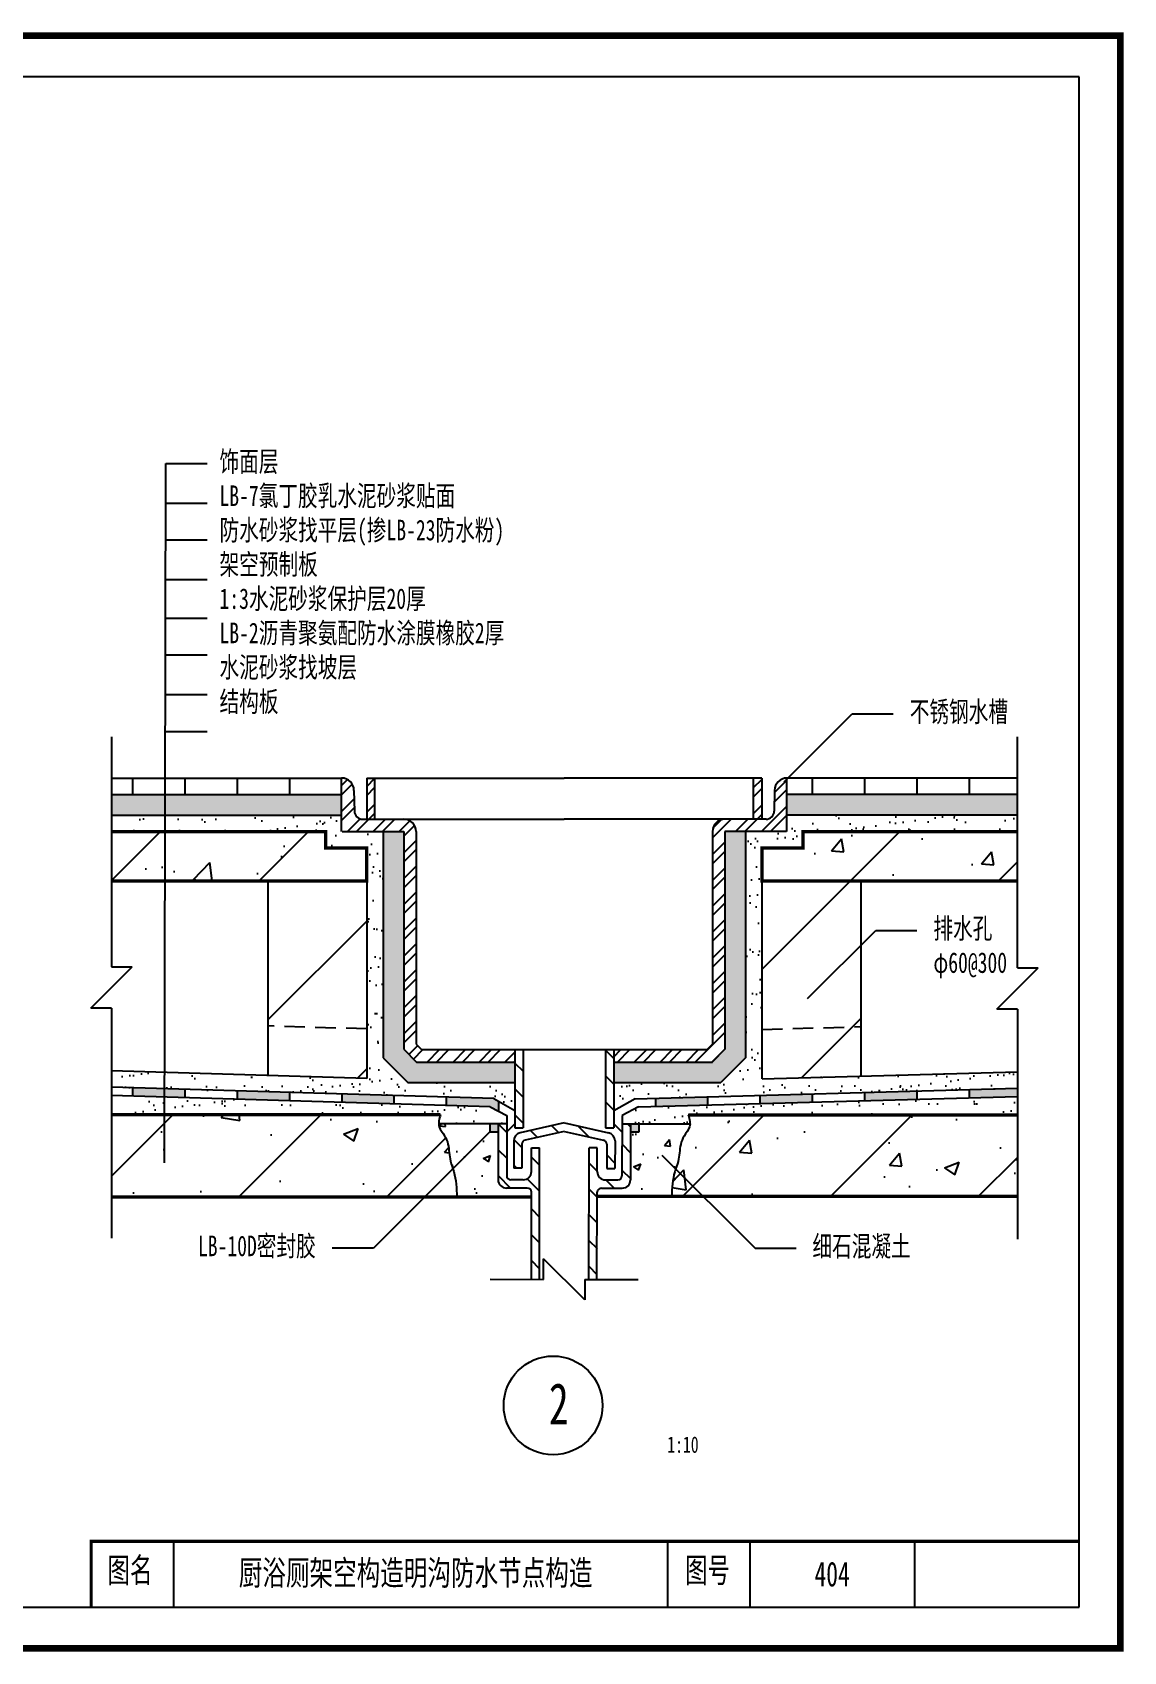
# Model space of a CAD drawing. Extents: x -1435 to -294, y -762 to 85.
# Drawn here: x -427 to -294.4, y -546.3 to -349.5 of the extents above; entities that cross this region are included whole.
import ezdxf

# ---------------------------------------------------------------- set-up
doc = ezdxf.new("R2010")
doc.units = 0
doc.linetypes.add('DASHED', pattern=[0.75, 0.5, -0.25])
doc.layers.get('0').update_dxf_attribs({"linetype": 'CONTINUOUS'})
doc.styles.get("Standard").update_dxf_attribs({"font": 'SimSun.ttf', "width": 0.7, "height": 2.5})
pattern_1 = [(37.5, (125, 0), (-0.112002, 3.425893), [0, -2.70256, 0, -3.0226, 0, -2.88925]), (7.5, (125, 0), (3.146663, 5.017776), [0, -1.45796, 0, -2.43586, 0, -0.93345]), (327.5, (122.813, 0), (5.536947, 0.01006), [0, -0.889, 0, -3.2004, 0, -4.1783]), (317.5, (122.813, 0), (5.344895, 1.560505), [0, -0.4445, 0, -2.09804, 0, -2.4003])]

msp = doc.modelspace()

# ---------------------------------------------------------------- hatches: boundary and pattern name
h = msp.add_hatch()
h.set_pattern_fill('ANSI31', color=256, scale=2, angle=45, style=0)
h.set_pattern_definition([(90, (125, 0), (-6.35, 1e-15), [])])
h.paths.add_polyline_path([(-335.21, -440.08), (-335.31, -440.17), (-335.31, -442.08), (-307.3, -442.08), (-307.3, -440.08)])
h.paths.add_polyline_path([(-389.4, -442.08), (-389.4, -440.08), (-410.82, -440.08), (-410.83, -442.08)])
h.paths.add_polyline_path([(-410.83, -442.08), (-410.82, -440.08), (-417.35, -440.08), (-417.35, -442.08)])
h = msp.add_hatch()
h.set_pattern_fill('STEEL', color=256, scale=0.7, style=0)
h.set_pattern_definition([(45, (125, 0), (-1.571545, 1.571545), []), (45, (125, 1.1113), (-1.571545, 1.571545), [])])
h.paths.add_polyline_path([(-381.85, -445.08), (-386.85, -445.08, -0.408756), (-387.85, -444.1), (-387.9, -441.58, 0.414214), (-389.4, -440.08), (-389.4, -446.58), (-381.85, -446.58), (-381.85, -473.05), (-380.32, -474.59), (-368.35, -474.59), (-368.35, -473.09), (-379.7, -473.09), (-380.35, -472.43), (-380.35, -446.58, 0.414214)])
h.paths.add_polyline_path([(-342.85, -446.58), (-335.31, -446.58), (-335.31, -440.08, 0.414214), (-336.81, -441.58), (-336.85, -444.1, -0.408756), (-337.85, -445.08), (-342.85, -445.08, 0.414214), (-344.35, -446.58), (-344.35, -472.43), (-345.01, -473.09), (-356.35, -473.09), (-356.35, -474.59), (-344.39, -474.59), (-342.85, -473.05)])
h.paths.add_polyline_path([(-338.35, -440.08), (-339.35, -440.08), (-339.35, -445.08), (-338.35, -445.08)], flags=16)
h.paths.add_polyline_path([(-385.35, -440.08), (-386.35, -440.08), (-386.35, -445.08), (-385.35, -445.08)], flags=17)
h = msp.add_hatch()
h.set_pattern_fill('AR-SAND', color=256, scale=0.05, style=0)
h.set_pattern_definition([(37.5, (125, 0), (-0.0800016, 2.447066), [0, -1.9304, 0, -2.159, 0, -2.06375]), (7.5, (125, 0), (2.247616, 3.584126), [0, -1.0414, 0, -1.7399, 0, -0.66675]), (327.5, (123.438, 0), (3.954962, 0.007186), [0, -0.635, 0, -2.286, 0, -2.9845]), (317.5, (123.438, 0), (3.817782, 1.114647), [0, -0.3175, 0, -1.4986, 0, -1.7145])])
h.paths.add_polyline_path([(-389.4, -442.08), (-410.73, -442.08), (-410.73, -444.58), (-389.4, -444.58)])
h.paths.add_polyline_path([(-410.73, -442.08), (-417.35, -442.08), (-417.35, -444.58), (-410.73, -444.58)])
h.paths.add_polyline_path([(-307.3, -442.08), (-335.31, -442.08), (-335.31, -444.58), (-307.3, -444.58)])
h.paths.add_polyline_path([(-368.35, -474.59), (-380.32, -474.59), (-381.85, -473.05), (-381.85, -446.58), (-384.35, -446.58), (-384.35, -474.09), (-381.35, -477.09), (-368.35, -477.09)])
h.paths.add_polyline_path([(-340.35, -474.09), (-340.35, -446.58), (-342.85, -446.58), (-342.85, -473.05), (-344.39, -474.59), (-356.35, -474.59), (-356.35, -477.09), (-343.35, -477.09)])
h = msp.add_hatch()
h.set_pattern_fill('AR-SAND', color=256, scale=0.07, style=0)
h.set_pattern_definition(pattern_1)
h.paths.add_polyline_path([(-307.3, -444.58), (-335.31, -444.58), (-335.31, -446.58), (-340.35, -446.58), (-340.35, -474.09), (-343.35, -477.09), (-356.35, -477.09), (-356.35, -480.52), (-353.76, -479.06), (-307.3, -477.77), (-307.3, -475.77), (-338.35, -476.63), (-338.35, -448.58), (-333.35, -448.58), (-333.35, -446.58), (-307.3, -446.58)])
h.paths.add_polyline_path([(-389.4, -444.58), (-410.73, -444.58), (-410.73, -446.58), (-391.35, -446.58), (-391.35, -448.58), (-386.35, -448.58), (-386.35, -476.58), (-410.73, -475.85), (-410.73, -477.85), (-370.92, -479.04), (-368.35, -480.5), (-368.35, -477.09), (-381.35, -477.09), (-384.35, -474.09), (-384.35, -446.58), (-389.4, -446.58)])
h.paths.add_polyline_path([(-410.73, -444.58), (-417.35, -444.58), (-417.35, -446.58), (-410.73, -446.58)])
h.paths.add_polyline_path([(-410.73, -475.85), (-417.35, -475.65), (-417.35, -477.65), (-410.73, -477.85)])
h = msp.add_hatch()
h.set_pattern_fill('ANSI31', color=256, scale=4, style=0)
h.set_pattern_definition([(45, (125, 0), (-8.98026, 8.98026), [])])
edge = h.paths.add_edge_path()
edge.add_line((-379.3, -491), (-375.88, -487.57))
edge.add_spline(control_points=[(-375.88, -487.57), (-375.98, -487.26), (-376.33, -486.3), (-376.32, -484.87), (-376.84, -483.47), (-377.82, -482.46), (-377.54, -481.51), (-377.39, -481)], knot_values=[0, 0, 0, 0, 0.986089, 3.064607, 4.163955, 5.449378, 6.920406, 6.920406, 6.920406, 6.920406], degree=3, periodic=0)
edge.add_line((-377.39, -481), (-417.35, -481))
edge.add_line((-417.35, -481), (-417.35, -491))
edge.add_line((-417.35, -491), (-379.3, -491))
edge = h.paths.add_edge_path()
edge.add_spline(control_points=[(-347.29, -481.03), (-347.15, -481.54), (-346.87, -482.49), (-347.85, -483.5), (-348.37, -484.9), (-348.37, -486.32), (-348.71, -487.28), (-348.82, -487.58)], knot_values=[0, 0, 0, 0, 1.471028, 2.756451, 3.855799, 5.934317, 6.902897, 6.902897, 6.902897, 6.902897], degree=3, periodic=0)
edge.add_line((-348.82, -487.58), (-345.49, -490.91))
edge.add_line((-345.49, -490.91), (-307.3, -490.91))
edge.add_line((-307.3, -490.91), (-307.3, -481.03))
edge.add_line((-307.3, -481.03), (-347.29, -481.03))
edge = h.paths.add_edge_path()
edge.add_line((-345.49, -490.91), (-348.82, -487.58))
edge.add_spline(control_points=[(-348.82, -487.58), (-348.86, -487.7), (-349.21, -488.77), (-349.27, -489.9), (-349.31, -490.91)], knot_values=[6.902897, 6.902897, 6.902897, 6.902897, 7.27079, 10.275408, 10.275408, 10.275408, 10.275408], degree=3, periodic=0)
edge.add_line((-349.31, -490.91), (-345.49, -490.91))
edge = h.paths.add_edge_path()
edge.add_spline(control_points=[(-375.39, -491), (-375.44, -489.95), (-375.48, -488.78), (-375.84, -487.68), (-375.88, -487.57)], knot_values=[6.920406, 6.920406, 6.920406, 6.920406, 10.034169, 10.384553, 10.384553, 10.384553, 10.384553], degree=3, periodic=0)
edge.add_line((-375.88, -487.57), (-379.3, -491))
edge.add_line((-379.3, -491), (-375.39, -491))
h.paths.add_polyline_path([(-410.84, -446.58), (-410.85, -452.58), (-386.35, -452.58), (-386.35, -448.58), (-391.35, -448.58), (-391.35, -446.58)])
h.paths.add_polyline_path([(-386.35, -452.58), (-398.35, -452.58), (-398.35, -476.22), (-386.35, -476.58)])
h.paths.add_polyline_path([(-410.84, -446.58), (-417.35, -446.58), (-417.35, -452.58), (-410.85, -452.58)])
h.paths.add_polyline_path([(-307.3, -452.58), (-307.3, -446.58), (-333.35, -446.58), (-333.35, -448.58), (-338.35, -448.58), (-338.35, -452.58)])
h.paths.add_polyline_path([(-326.35, -452.58), (-338.35, -452.58), (-338.35, -476.63), (-326.35, -476.3)])
h = msp.add_hatch()
h.set_pattern_fill('AR-CONC', color=256, scale=0.1, style=0)
h.set_pattern_definition([(50, (125, 0), (18.21847, -1.5939), [1.905, -20.955]), (355, (125, 0), (-3.5243, 19.10566), [1.524, -16.764]), (100.451, (126.518, -0.133), (14.69425, 17.51167), [1.619, -17.809]), (46.1842, (125, 5.08), (27.1079, -4.2042), [2.8575, -31.4325]), (96.6356, (127.26, 4.73), (23.7404, 24.7426), [2.4285, -26.7135]), (351.184, (125, 5.08), (23.7405, 24.7425), [2.286, -25.146]), (21, (127.54, 3.81), (15.1615, -10.22655), [1.905, -20.955]), (326, (127.54, 3.81), (6.1802, 18.4188), [1.524, -16.764]), (71.4514, (128.803, 2.958), (21.34165, 8.1923), [1.619, -17.809]), (37.5, (125, 0), (0.30886, 8.455504), [0, -16.5608, 0, -17.018, 0, -16.8275]), (7.5, (125, 0), (6.68197, 10.01806), [0, -9.7028, 0, -16.1798, 0, -6.4135]), (327.5, (119.336, 0), (13.55906, -0.572874), [0, -6.35, 0, -19.812, 0, -26.289]), (317.5, (116.796, 0), (14.81292, 2.54265), [0, -8.255, 0, -13.1572, 0, -18.669])])
edge = h.paths.add_edge_path()
edge.add_spline(control_points=[(-375.88, -487.57), (-375.98, -487.26), (-376.33, -486.3), (-376.32, -484.87), (-376.84, -483.47), (-377.55, -482.74), (-377.61, -482.22), (-377.61, -482.09)], knot_values=[1.076226, 1.076226, 1.076226, 1.076226, 2.062316, 4.140834, 5.240182, 6.525605, 6.920406, 6.920406, 6.920406, 6.920406], degree=3, periodic=0)
edge.add_spline(control_points=[(-377.61, -482.09), (-377.61, -481.74), (-377.5, -481.37), (-377.39, -481)], knot_values=[0, 0, 0, 0, 1.076226, 1.076226, 1.076226, 1.076226], degree=3, periodic=0)
edge.add_line((-377.39, -481), (-417.35, -481))
edge.add_line((-417.35, -481), (-417.35, -491))
edge.add_line((-417.35, -491), (-379.3, -491))
edge.add_line((-379.3, -491), (-375.88, -487.57))
edge = h.paths.add_edge_path()
edge.add_spline(control_points=[(-375.39, -491), (-375.44, -489.95), (-375.48, -488.78), (-375.84, -487.68), (-375.88, -487.57)], knot_values=[6.920406, 6.920406, 6.920406, 6.920406, 10.034169, 10.384553, 10.384553, 10.384553, 10.384553], degree=3, periodic=0)
edge.add_line((-375.88, -487.57), (-379.3, -491))
edge.add_line((-379.3, -491), (-375.39, -491))
edge = h.paths.add_edge_path()
edge.add_line((-307.3, -481.03), (-347.29, -481.03))
edge.add_spline(control_points=[(-347.29, -481.03), (-347.19, -481.4), (-347.08, -481.78), (-347.08, -482.12)], knot_values=[0, 0, 0, 0, 1.076226, 1.076226, 1.076226, 1.076226], degree=3, periodic=0)
edge.add_spline(control_points=[(-347.08, -482.12), (-347.08, -482.25), (-347.14, -482.78), (-347.85, -483.5), (-348.37, -484.9), (-348.37, -486.32), (-348.71, -487.28), (-348.82, -487.58)], knot_values=[1.076226, 1.076226, 1.076226, 1.076226, 1.471028, 2.756451, 3.855799, 5.934317, 6.902897, 6.902897, 6.902897, 6.902897], degree=3, periodic=0)
edge.add_line((-348.82, -487.58), (-345.49, -490.91))
edge.add_line((-345.49, -490.91), (-307.3, -490.91))
edge.add_line((-307.3, -490.91), (-307.3, -481.03))
edge = h.paths.add_edge_path()
edge.add_spline(control_points=[(-348.82, -487.58), (-348.86, -487.7), (-349.21, -488.77), (-349.27, -489.9), (-349.31, -490.91)], knot_values=[6.902897, 6.902897, 6.902897, 6.902897, 7.27079, 10.275408, 10.275408, 10.275408, 10.275408], degree=3, periodic=0)
edge.add_line((-349.31, -490.91), (-345.49, -490.91))
edge.add_line((-345.49, -490.91), (-348.82, -487.58))
h.paths.add_polyline_path([(-307.3, -446.58), (-333.35, -446.58), (-333.35, -448.58), (-338.35, -448.58), (-338.35, -452.58), (-307.3, -452.58)])
h.paths.add_polyline_path([(-386.35, -448.58), (-391.35, -448.58), (-391.35, -446.58), (-410.73, -446.58), (-410.73, -452.58), (-386.35, -452.58)])
h.paths.add_polyline_path([(-410.73, -446.58), (-417.35, -446.58), (-417.35, -452.58), (-410.73, -452.58)])
h = msp.add_hatch()
h.set_pattern_fill('ANSI31', color=256, scale=0.7, angle=90, style=0)
h.set_pattern_definition([(135, (125, 0), (-1.571545, -1.571545), [])])
h.paths.add_polyline_path([(-362.34, -481.99), (-367.72, -483.19, 0.351522), (-368.5, -484.17), (-368.5, -487.51), (-367.5, -487.51), (-367.5, -484.57, -0.351522), (-367.11, -484.08), (-362.35, -483.02), (-357.58, -484.09, -0.351522), (-357.19, -484.58), (-357.2, -487.52), (-356.2, -487.52), (-356.19, -484.18, 0.351522), (-356.97, -483.2)])
h.paths.add_polyline_path([(-365.35, -485.03), (-366.35, -485.03), (-366.35, -487.91, -0.414214), (-367.35, -488.91), (-368.85, -488.91, -0.414214), (-369.35, -488.41), (-369.35, -482.09), (-370.39, -482.09), (-370.39, -488.91, 0.414214), (-369.39, -489.91), (-366.85, -489.91, -0.414214), (-366.35, -490.41), (-366.35, -501), (-365.35, -501)])
h.paths.add_polyline_path([(-354.31, -488.92), (-354.3, -482.11), (-355.33, -482.1), (-355.35, -488.42, -0.414214), (-355.85, -488.92), (-357.35, -488.92, -0.414214), (-358.35, -487.91), (-358.34, -485.04), (-359.34, -485.04), (-359.38, -501.01), (-358.38, -501.01), (-358.35, -490.41, -0.414214), (-357.85, -489.92), (-355.31, -489.92, 0.414214)])
h.paths.add_polyline_path([(-356.35, -477.09), (-357.35, -477.09), (-357.35, -482.59), (-356.35, -482.59)])
h.paths.add_polyline_path([(-367.35, -477.09), (-368.35, -477.09), (-368.35, -482.59), (-367.35, -482.59)])
h.paths.add_polyline_path([(-367.35, -474.59), (-368.35, -474.59), (-368.35, -477.09), (-367.35, -477.09)])
h.paths.add_polyline_path([(-367.35, -473.09), (-368.35, -473.09), (-368.35, -474.59), (-367.35, -474.59)])
h.paths.add_polyline_path([(-356.35, -473.09), (-357.35, -473.09), (-357.35, -474.59), (-356.35, -474.59)])
h.paths.add_polyline_path([(-356.35, -474.59), (-357.35, -474.59), (-357.35, -477.09), (-356.35, -477.09)])
h = msp.add_hatch(color=256)
h.paths.add_polyline_path([(-376.65, -478.87), (-376.65, -479.87), (-371.35, -480.03), (-370.3, -480.59), (-370.3, -479.39), (-370.92, -479.04)])
h.paths.add_polyline_path([(-383, -479.68), (-383, -478.68), (-389.35, -478.49), (-389.35, -479.49)])
h.paths.add_polyline_path([(-395.7, -479.3), (-395.7, -478.3), (-402.05, -478.11), (-402.05, -479.11)])
h.paths.add_polyline_path([(-410.92, -478.84), (-410.91, -477.84), (-414.75, -477.73), (-414.75, -478.73)])
h.paths.add_polyline_path([(-408.4, -478.92), (-408.4, -477.92), (-410.91, -477.84), (-410.92, -478.84)])
h.paths.add_polyline_path([(-351.25, -478.99), (-351.25, -479.99), (-344.9, -479.81), (-344.9, -478.81)])
h.paths.add_polyline_path([(-338.55, -478.64), (-338.55, -479.64), (-332.2, -479.46), (-332.2, -478.46)])
h.paths.add_polyline_path([(-325.85, -478.28), (-325.85, -479.28), (-319.5, -479.11), (-319.5, -478.11)])
h.paths.add_polyline_path([(-313.15, -477.93), (-313.15, -478.93), (-307.3, -478.77), (-307.3, -477.77)])
h = msp.add_hatch()
h.set_pattern_fill('AR-SAND', color=256, scale=0.07, style=0)
h.set_pattern_definition(pattern_1)
edge = h.paths.add_edge_path()
edge.add_line((-410.92, -478.84), (-410.92, -481))
edge.add_line((-410.92, -481), (-377.39, -481))
edge.add_spline(control_points=[(-377.39, -481), (-377.5, -481.37), (-377.61, -481.74), (-377.61, -482.09)], knot_values=[0, 0, 0, 0, 1.076226, 1.076226, 1.076226, 1.076226], degree=3, periodic=0)
edge.add_line((-377.61, -482.09), (-370.39, -482.09))
edge.add_line((-370.39, -482.09), (-369.35, -482.09))
edge.add_line((-369.35, -482.09), (-369.35, -481.09))
edge.add_line((-369.35, -481.09), (-371.35, -480.03))
edge.add_line((-371.35, -480.03), (-410.92, -478.84))
h.paths.add_polyline_path([(-417.35, -478.65), (-417.35, -481), (-410.92, -481), (-410.92, -478.84)])
edge = h.paths.add_edge_path()
edge.add_spline(control_points=[(-347.08, -482.12), (-347.08, -481.78), (-347.19, -481.4), (-347.29, -481.03)], knot_values=[0, 0, 0, 0, 1.076226, 1.076226, 1.076226, 1.076226], degree=3, periodic=0)
edge.add_line((-347.29, -481.03), (-307.3, -481.03))
edge.add_line((-307.3, -481.03), (-307.3, -478.77))
edge.add_line((-307.3, -478.77), (-353.33, -480.05))
edge.add_line((-353.33, -480.05), (-355.33, -481.1))
edge.add_line((-355.33, -481.1), (-355.33, -482.1))
edge.add_line((-355.33, -482.1), (-354.3, -482.11))
edge.add_line((-354.3, -482.11), (-347.08, -482.12))
h = msp.add_hatch()
h.set_pattern_fill('AR-CONC', color=256, scale=0.05, style=0)
h.set_pattern_definition([(50, (125, 0), (9.10923, -0.796954), [0.9525, -10.4775]), (355, (125, 0), (-1.76214, 9.55283), [0.762, -8.382]), (100.451, (125.759, -0.066), (7.34713, 8.75583), [0.8095, -8.9045]), (46.1842, (125, 2.54), (13.55395, -2.10212), [1.42875, -15.71625]), (96.6356, (126.13, 2.365), (11.8702, 12.37128), [1.21425, -13.35675]), (351.184, (125, 2.54), (11.87023, 12.37126), [1.143, -12.573]), (21, (126.27, 1.905), (7.580744, -5.113276), [0.9525, -10.4775]), (326, (126.27, 1.905), (3.0901, 9.2094), [0.762, -8.382]), (71.4514, (126.902, 1.479), (10.67082, 4.09614), [0.8095, -8.9045]), (37.5, (125, 0), (0.15443, 4.227752), [0, -8.2804, 0, -8.509, 0, -8.41375]), (7.5, (125, 0), (3.340983, 5.00903), [0, -4.8514, 0, -8.0899, 0, -3.20675]), (327.5, (122.168, 0), (6.77953, -0.286437), [0, -3.175, 0, -9.906, 0, -13.1445]), (317.5, (120.898, 0), (7.40646, 1.271325), [0, -4.1275, 0, -6.5786, 0, -9.3345])])
edge = h.paths.add_edge_path()
edge.add_line((-371.39, -483.09), (-371.39, -482.09))
edge.add_line((-371.39, -482.09), (-377.61, -482.09))
edge.add_spline(control_points=[(-377.61, -482.09), (-377.61, -482.22), (-377.55, -482.74), (-376.84, -483.47), (-376.32, -484.87), (-376.33, -486.3), (-375.98, -487.26), (-375.88, -487.57)], knot_values=[1.076226, 1.076226, 1.076226, 1.076226, 1.471028, 2.756451, 3.855799, 5.934317, 6.920406, 6.920406, 6.920406, 6.920406], degree=3, periodic=0)
edge.add_line((-375.88, -487.57), (-371.39, -483.09))
edge = h.paths.add_edge_path()
edge.add_line((-370.39, -488.91), (-370.39, -483.09))
edge.add_line((-370.39, -483.09), (-371.39, -483.09))
edge.add_line((-371.39, -483.09), (-375.88, -487.57))
edge.add_spline(control_points=[(-375.88, -487.57), (-375.84, -487.68), (-375.48, -488.78), (-375.44, -489.95), (-375.39, -491)], knot_values=[6.920406, 6.920406, 6.920406, 6.920406, 7.27079, 10.384553, 10.384553, 10.384553, 10.384553], degree=3, periodic=0)
edge.add_line((-375.39, -491), (-366.35, -491))
edge.add_line((-366.35, -491), (-366.35, -490.41))
edge.add_arc((-366.85, -490.41), 0.5, 0, 90)
edge.add_line((-366.85, -489.91), (-369.39, -489.91))
edge.add_arc((-369.39, -488.91), 1, 180, 270, ccw=False)
edge = h.paths.add_edge_path()
edge.add_spline(control_points=[(-348.82, -487.58), (-348.71, -487.28), (-348.37, -486.32), (-348.37, -484.9), (-347.85, -483.5), (-347.14, -482.78), (-347.08, -482.25), (-347.08, -482.12)], knot_values=[1.076226, 1.076226, 1.076226, 1.076226, 2.044807, 4.123325, 5.222673, 6.508096, 6.902897, 6.902897, 6.902897, 6.902897], degree=3, periodic=0)
edge.add_line((-347.08, -482.12), (-353.3, -482.11))
edge.add_line((-353.3, -482.11), (-353.3, -483.11))
edge.add_line((-353.3, -483.11), (-354.3, -483.11))
edge.add_line((-354.3, -483.11), (-354.31, -488.92))
edge.add_arc((-355.31, -488.92), 1, 269.8752, 359.8752, ccw=False)
edge.add_line((-355.31, -489.92), (-357.85, -489.92))
edge.add_arc((-357.85, -490.42), 0.5, 89.8752, 179.8752)
edge.add_line((-358.35, -490.41), (-358.35, -490.91))
edge.add_line((-358.35, -490.91), (-349.31, -490.91))
edge.add_spline(control_points=[(-349.31, -490.91), (-349.27, -489.9), (-349.21, -488.77), (-348.86, -487.7), (-348.82, -487.58)], knot_values=[6.902897, 6.902897, 6.902897, 6.902897, 9.907516, 10.275408, 10.275408, 10.275408, 10.275408], degree=3, periodic=0)
h = msp.add_hatch(color=256)
h.paths.add_polyline_path([(-370.39, -482.09), (-371.39, -482.09), (-371.39, -483.09), (-370.39, -483.09)])
h.paths.add_polyline_path([(-353.3, -482.11), (-354.3, -482.11), (-354.3, -483.11), (-353.3, -483.11)])

# ---------------------------------------------------------------- linework, layer by layer
for p, q in [((-299.82, -354.85), (-553.82, -354.85)), ((-299.82, -540.85), (-299.82, -354.85)), ((-410.93, -486.86), (-410.73, -401.85)), ((-410.73, -401.85), (-405.73, -401.85)), ((-410.73, -406.65), (-405.73, -406.65)), ((-410.73, -411.13), (-405.73, -411.13)), ((-410.73, -415.93), (-405.73, -415.93)), ((-410.73, -420.64), (-405.73, -420.64)), ((-410.73, -425.12), (-405.73, -425.12)), ((-410.73, -429.92), (-405.73, -429.92)), ((-335.66, -440.52), (-327.39, -432.26)), ((-327.39, -432.26), (-322.39, -432.26)), ((-410.73, -434.43), (-405.73, -434.43)), ((-417.35, -435.08), (-417.35, -463.04)), ((-307.3, -463.15), (-307.3, -435.08)), ((-417.35, -440.08), (-389.4, -440.08)), ((-389.4, -446.58), (-389.4, -440.08)), ((-386.35, -440.08), (-362.35, -440.08)), ((-386.35, -440.08), (-386.35, -445.08)), ((-385.35, -445.08), (-385.35, -440.08)), ((-338.35, -440.08), (-362.35, -440.08)), ((-339.35, -445.08), (-339.35, -440.08)), ((-338.35, -440.08), (-338.35, -445.08)), ((-307.3, -440.08), (-335.31, -440.08)), ((-335.31, -446.58), (-335.31, -440.08)), ((-417.35, -442.08), (-389.4, -442.08)), ((-387.9, -441.58), (-387.85, -444.1)), ((-336.81, -441.58), (-336.85, -444.1)), ((-307.3, -442.08), (-335.31, -442.08)), ((-417.35, -444.58), (-389.4, -444.58)), ((-307.3, -444.58), (-335.31, -444.58)), ((-417.35, -446.58), (-391.35, -446.58)), ((-391.35, -448.58), (-391.35, -446.58)), ((-389.35, -446.58), (-381.85, -446.58)), ((-386.85, -445.08), (-362.35, -445.08)), ((-384.35, -446.58), (-384.35, -474.09)), ((-381.85, -446.58), (-381.85, -473.05)), ((-380.35, -446.58), (-380.35, -472.43)), ((-337.85, -445.08), (-362.35, -445.08)), ((-344.35, -446.58), (-344.35, -472.43)), ((-342.85, -446.58), (-342.85, -473.05)), ((-335.35, -446.58), (-342.85, -446.58)), ((-340.35, -446.58), (-340.35, -474.09)), ((-307.3, -446.58), (-333.35, -446.58)), ((-333.35, -448.58), (-333.35, -446.58)), ((-391.35, -448.58), (-386.35, -448.58)), ((-386.35, -448.58), (-386.35, -476.58)), ((-338.35, -448.58), (-338.35, -476.63)), ((-333.35, -448.58), (-338.35, -448.58)), ((-417.35, -452.58), (-386.35, -452.58)), ((-398.35, -452.58), (-398.35, -476.22)), ((-307.3, -452.58), (-338.35, -452.58)), ((-326.35, -452.58), (-326.35, -476.3)), ((-332.79, -466.86), (-324.52, -458.59)), ((-324.52, -458.59), (-319.52, -458.59)), ((-419.85, -468.04), (-414.85, -463.04)), ((-417.35, -463.04), (-414.85, -463.04)), ((-309.8, -468.15), (-304.8, -463.15)), ((-307.3, -463.15), (-304.8, -463.15)), ((-417.35, -468.04), (-419.85, -468.04)), ((-417.35, -468.04), (-417.35, -496)), ((-307.3, -468.15), (-309.8, -468.15)), ((-307.3, -468.15), (-307.3, -496.12)), ((-384.35, -474.09), (-381.35, -477.09)), ((-381.85, -473.05), (-380.32, -474.59)), ((-380.35, -472.43), (-379.7, -473.09)), ((-379.7, -473.09), (-345.01, -473.09)), ((-368.35, -473.09), (-368.35, -482.59)), ((-367.35, -473.09), (-367.35, -482.59)), ((-357.35, -473.09), (-357.35, -482.59)), ((-356.35, -473.09), (-356.35, -482.59)), ((-344.35, -472.43), (-345.01, -473.09)), ((-342.85, -473.05), (-344.39, -474.59)), ((-340.35, -474.09), (-343.35, -477.09)), ((-386.35, -476.58), (-417.35, -475.65)), ((-380.32, -474.59), (-368.35, -474.59)), ((-356.35, -474.59), (-344.35, -474.59)), ((-344.39, -474.59), (-344.35, -474.59)), ((-338.32, -476.63), (-307.3, -475.77)), ((-370.92, -479.04), (-417.35, -477.65)), ((-414.75, -478.73), (-414.75, -477.73)), ((-408.4, -478.92), (-408.4, -477.92)), ((-402.05, -479.11), (-402.05, -478.11)), ((-381.35, -477.09), (-368.35, -477.09)), ((-356.35, -477.09), (-343.35, -477.09)), ((-353.76, -479.06), (-307.3, -477.77)), ((-319.5, -479.11), (-319.5, -478.11)), ((-313.15, -478.93), (-313.15, -477.93)), ((-371.35, -480.03), (-417.35, -478.65)), ((-395.7, -479.3), (-395.7, -478.3)), ((-389.35, -479.49), (-389.35, -478.49)), ((-383, -479.68), (-383, -478.68)), ((-376.65, -479.87), (-376.65, -478.87)), ((-371.35, -480.03), (-369.35, -481.09)), ((-370.92, -479.04), (-368.35, -480.5)), ((-370.3, -480.59), (-370.3, -479.39)), ((-353.76, -479.06), (-356.33, -480.51)), ((-353.33, -480.05), (-355.33, -481.1)), ((-353.33, -480.05), (-307.3, -478.77)), ((-351.25, -479.99), (-351.25, -478.99)), ((-344.9, -479.81), (-344.9, -478.81)), ((-338.55, -479.64), (-338.55, -478.64)), ((-332.2, -479.46), (-332.2, -478.46)), ((-325.85, -479.28), (-325.85, -478.28)), ((-377.39, -481), (-417.35, -481)), ((-370.39, -482.09), (-377.61, -482.09)), ((-371.39, -482.09), (-371.39, -483.09)), ((-370.39, -482.09), (-370.39, -488.91)), ((-369.39, -482.09), (-370.39, -482.09)), ((-369.35, -481.09), (-369.35, -488.41)), ((-369.35, -483.09), (-368.35, -482.09)), ((-362.35, -482), (-367.72, -483.19)), ((-362.33, -482), (-356.97, -483.2)), ((-355.34, -483.1), (-356.33, -482.1)), ((-355.33, -481.1), (-355.35, -488.42)), ((-355.3, -482.1), (-354.3, -482.11)), ((-354.3, -482.11), (-354.31, -488.92)), ((-354.3, -482.11), (-347.08, -482.12)), ((-353.3, -482.11), (-353.3, -483.11)), ((-347.29, -481.03), (-307.3, -481.03)), ((-371.39, -483.09), (-385.54, -497.23)), ((-371.39, -483.09), (-370.39, -483.09)), ((-368.35, -482.59), (-367.35, -482.59)), ((-362.35, -483.02), (-367.11, -484.08)), ((-362.34, -483.02), (-357.58, -484.09)), ((-357.35, -482.59), (-356.35, -482.59)), ((-353.3, -483.11), (-354.3, -483.11)), ((-368.5, -484.17), (-368.5, -487.51)), ((-367.5, -484.57), (-367.5, -487.51)), ((-366.35, -485.03), (-365.35, -485.03)), ((-366.35, -487.91), (-366.35, -485.03)), ((-365.35, -501), (-365.35, -485.03)), ((-359.38, -501), (-359.34, -485.04)), ((-358.34, -485.04), (-359.34, -485.04)), ((-358.35, -487.91), (-358.34, -485.04)), ((-357.19, -484.58), (-357.2, -487.52)), ((-356.19, -484.18), (-356.2, -487.52)), ((-350.5, -485.9), (-339.17, -497.23)), ((-367.5, -487.51), (-368.5, -487.51)), ((-357.2, -487.52), (-356.2, -487.52)), ((-366.85, -489.91), (-369.39, -489.91)), ((-367.35, -488.91), (-368.85, -488.91)), ((-357.85, -489.92), (-355.31, -489.92)), ((-357.35, -488.92), (-355.85, -488.92)), ((-366.35, -491), (-417.35, -491)), ((-366.35, -501), (-366.35, -490.41)), ((-358.38, -501.01), (-358.35, -490.41)), ((-358.35, -490.91), (-307.3, -490.91)), ((-385.54, -497.23), (-390.54, -497.23)), ((-339.17, -497.23), (-334.17, -497.23)), ((-359.87, -503.51), (-364.87, -498.51)), ((-364.87, -501.01), (-364.87, -498.51)), ((-371.35, -501), (-364.87, -501.01)), ((-359.87, -501.01), (-353.38, -501.02)), ((-359.87, -501.01), (-359.87, -503.51)), ((-419.82, -532.85), (-419.82, -540.85)), ((-409.82, -532.85), (-409.82, -540.85)), ((-349.82, -532.85), (-349.82, -540.85)), ((-339.82, -532.85), (-339.82, -540.85)), ((-319.82, -532.85), (-319.82, -540.85)), ((-549.82, -540.85), (-299.82, -540.85))]:
    msp.add_line(p, q)
at = {"linetype": 'DASHED', "ltscale": 5}
for p, q in [((-386.35, -470.57), (-398.35, -470.21)), ((-338.35, -470.63), (-326.35, -470.29))]:
    msp.add_line(p, q, dxfattribs=at)
for points, const_width in [([(-564.82, -545.85), (-294.82, -545.85), (-294.82, -349.85), (-564.82, -349.85), (-564.82, -545.85)], 0.8), ([(-417.35, -446.58), (-391.35, -446.58), (-391.35, -448.58), (-386.35, -448.58), (-386.35, -452.58), (-417.35, -452.58)], 0.4), ([(-307.3, -446.58), (-333.35, -446.58), (-333.35, -448.58), (-338.35, -448.58), (-338.35, -452.58), (-307.3, -452.58)], 0.4), ([(-307.3, -481.03), (-347.29, -481.03)], 0.4), ([(-417.35, -491), (-366.35, -491)], 0.4), ([(-307.3, -490.91), (-358.35, -490.91)], 0.4), ([(-299.82, -532.85), (-419.82, -532.85), (-419.82, -540.85)], 0.4), ([(-409.82, -540.85), (-409.82, -532.85)], 0.2), ([(-349.82, -540.85), (-349.82, -532.85)], 0.2), ([(-339.82, -532.85), (-339.82, -540.85)], 0.2), ([(-319.82, -540.85), (-319.82, -532.85)], 0.2)]:
    msp.add_lwpolyline(points, dxfattribs=dict(const_width=const_width))
at = {"const_width": 0.4}
msp.add_lwpolyline([(-417.35, -481), (-377.39, -481, -1.218434)], format="xyb", dxfattribs=at)
msp.add_circle((-363.71, -516.33), 6)
for centre, radius, start, end in [((-389.4, -441.58), 1.5, 0, 90), ((-335.31, -441.58), 1.5, 90, 180), ((-386.85, -444.08), 1, 181.0696, 270), ((-337.85, -444.08), 1, 270, 358.9304), ((-381.85, -446.58), 1.5, 0, 90), ((-342.85, -446.58), 1.5, 90, 180), ((-367.5, -484.17), 1, 102.5291, 180), ((-367, -484.57), 0.5, 102.5291, 180), ((-357.69, -484.58), 0.5, 359.8752, 77.3461), ((-357.19, -484.18), 1, 359.8752, 77.3461), ((-367.35, -487.91), 1, 270, 0), ((-357.35, -487.92), 1, 179.8752, 269.8752), ((-369.39, -488.91), 1, 180, 270), ((-368.85, -488.41), 0.5, 180, 270), ((-366.85, -490.41), 0.5, 0, 90), ((-357.85, -490.42), 0.5, 89.8752, 179.8752), ((-355.85, -488.42), 0.5, 269.8752, 359.8752), ((-355.31, -488.92), 1, 269.8752, 359.8752)]:
    msp.add_arc(centre, radius, start, end)
msp.add_spline([(-377.39, -481), (-377.56, -482.46), (-376.89, -483.55), (-376.48, -484.58), (-376.17, -486.63), (-375.77, -487.91), (-375.39, -491)], degree=3)
msp.add_open_spline([(-347.29, -481.03), (-347.15, -481.54), (-346.87, -482.49), (-347.85, -483.5), (-348.37, -484.9), (-348.36, -486.45), (-349.19, -488.44), (-349.27, -489.9), (-349.31, -490.91)], degree=3, knots=[0, 0, 0, 0, 1.471028, 2.756451, 3.855799, 5.934317, 7.27079, 10.275408, 10.275408, 10.275408, 10.275408])

# ---------------------------------------------------------------- texts
for s, insert, char_height, width, attachment_point in [('饰面层\\PLB-7氯丁胶乳水泥砂浆贴面\\P防水砂浆找平层(掺LB-23防水粉)\\P架空预制板\\P1:3水泥砂浆保护层20厚\\PLB-2沥青聚氨配防水涂膜橡胶2厚\\P水泥砂浆找坡层\\P结构板', (-404.23, -400.35), 2.5, 48, 1), ('不锈钢水槽', (-320.39, -430.76), 2.5, 50, 1), ('排水孔\\Pφ60@300', (-317.52, -457.09), 2.5, 50, 1), ('LB-10D密封胶', (-392.54, -498.48), 2.5, 50, 9), ('细石混凝土', (-332.21, -495.73), 2.5, 50.0329, 1), ('2', (-364.21, -513.62), 5, 2.34, 1), ('1:10', (-349.84, -520.09), 2, 12, 1), ('\\fTxt|b0|i0|c134|p2;图名', (-417.83, -534.85), 3, 18.801, 1), ('\\fTxt|b0|i0|c134|p2;图号', (-347.69, -534.85), 3, 18.801, 1), ('404', (-329.82, -536.85), 3, 20, 5)]:
    msp.add_mtext(s, dxfattribs=dict(insert=insert, char_height=char_height, width=width, attachment_point=attachment_point))
at = {"insert": (-380.41, -536.85), "char_height": 3, "attachment_point": 5}
msp.add_mtext('厨浴厕架空构造明沟防水节点构造', dxfattribs=at)

doc.saveas('drawing.dxf')
